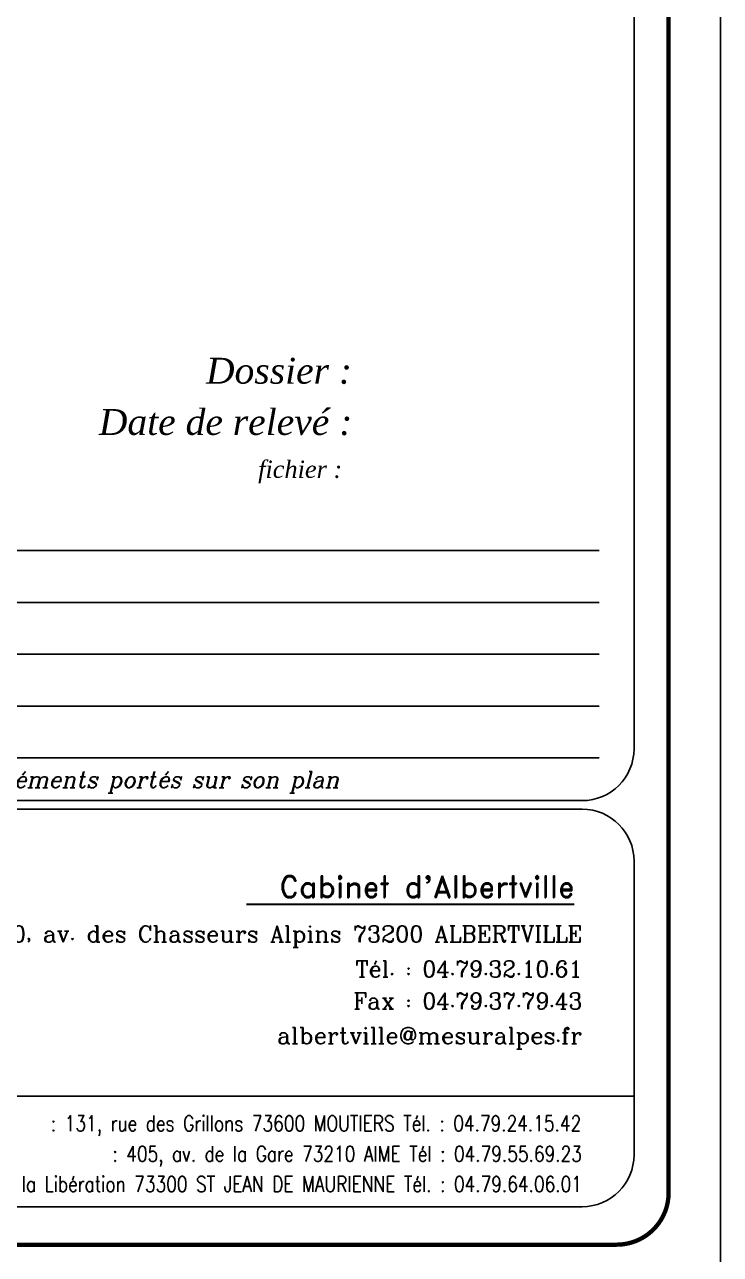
# Model space of a CAD drawing. Header units: metres. Extents: x 9606 to 9900, y 4805 to 4952.
# Drawn here: x 9632.12 to 9648.23, y 4848.09 to 4876.58 of the extents above; entities that cross this region are included whole.
import ezdxf
from ezdxf.enums import TextEntityAlignment as Align

# ---------------------------------------------------------------- set-up
doc = ezdxf.new("R2010")
doc.units = ezdxf.units.M
doc.header["$LTSCALE"] = 2
doc.layers.add('Titre', color=7, linetype='Continuous')
doc.styles.add('CARTOUCHE', font='timesi.ttf', dxfattribs={"height": 1})
doc.styles.add('Romand 3.0', font='Romand.shx', dxfattribs={"height": 0.6})
doc.styles.add('ROMANS', font='ROMANC.shx', dxfattribs={"height": 0.36})

msp = doc.modelspace()

# ---------------------------------------------------------------- linework, layer by layer
at = {"layer": 'Titre'}
for p, q in [((9646.23, 4903.234), (9646.23, 4859.801)), ((9608.944, 4864.392), (9645.424, 4864.392)), ((9608.944, 4863.192), (9645.424, 4863.192)), ((9608.944, 4861.992), (9645.424, 4861.992)), ((9608.944, 4860.792), (9645.424, 4860.792)), ((9608.944, 4859.592), (9645.424, 4859.592)), ((9646.23, 4857.201), (9646.23, 4850.394)), ((9645.03, 4849.194), (9609.43, 4849.194))]:
    msp.add_line(p, q, dxfattribs=at)
for points in [[(9606.23, 4906.514), (9648.23, 4906.514), (9648.23, 4847.114), (9606.23, 4847.114), (9606.23, 4906.514)], [(9609.43, 4858.601), (9645.038, 4858.601)], [(9609.43, 4858.401), (9645.03, 4858.401)], [(9608.23, 4851.751), (9646.23, 4851.751)]]:
    msp.add_lwpolyline(points, dxfattribs=at)
at = {"layer": 'Titre', "const_width": 0.1}
msp.add_lwpolyline([(9608.63, 4905.314), (9645.83, 4905.314, -0.414214), (9647.03, 4904.114), (9647.03, 4849.514, -0.414214), (9645.83, 4848.314), (9608.63, 4848.314, -0.414214), (9607.43, 4849.514), (9607.43, 4904.114, -0.414214)], format="xyb", close=True, dxfattribs=at)
at = {"layer": 'Titre', "color": 32, "lineweight": 30, "flags": 128}
msp.add_lwpolyline([(9644.847, 4856.195), (9637.253, 4856.195)], dxfattribs=at)
at = {"layer": 'Titre'}
for centre, start, end in [((9645.03, 4859.801), 270, 0), ((9645.03, 4857.201), 0, 90), ((9645.03, 4850.394), 270, 0)]:
    msp.add_arc(centre, 1.2, start, end, dxfattribs=at)

# ---------------------------------------------------------------- texts
at = {"layer": 'Titre', "style": 'CARTOUCHE', "width": 1.01}
for s, height, p in [('Dossier : ', 0.6, (9636.318, 4868.26)), ('Date de relevé : ', 0.6, (9633.837, 4867.072)), ('fichier : ', 0.4, (9637.524, 4866.078))]:
    msp.add_text(s, height=height, rotation=0, dxfattribs=at).set_placement(p)
at = {"layer": 'Titre', "style": 'ROMANS', "oblique": 13.5, "width": 0.95}
msp.add_text("Seul l'exemplaire papier certifié par le géomètre garantit l'intégrité de tous les éléments portés sur son plan", height=0.38, rotation=360, dxfattribs=at).set_placement((9609.405, 4858.899))
at = {"layer": 'Titre', "color": 144, "lineweight": 30, "style": 'Romand 3.0'}
msp.add_text("Cabinet d'Albertville", height=0.5, rotation=0, dxfattribs=at).set_placement((9644.854, 4856.356), align=Align.RIGHT)
at = {"layer": 'Titre', "style": 'ROMANS'}
msp.add_text(' 60, av. des Chasseurs Alpins 73200 ALBERTVILLE', height=0.38, rotation=0, dxfattribs=at).set_placement((9645.03, 4855.322), align=Align.RIGHT)
at = {"layer": 'Titre', "lineweight": 15, "style": 'ROMANS', "width": 0.98}
for s, p in [('Tél. : 04.79.32.10.61', (9645.03, 4854.512)), ('Fax : 04.79.37.79.43', (9645.03, 4853.77))]:
    msp.add_text(s, height=0.38, rotation=0, dxfattribs=at).set_placement(p, align=Align.RIGHT)
at = {"layer": 'Titre', "lineweight": 15, "style": 'ROMANS'}
msp.add_text('albertville@mesuralpes.fr', height=0.38, rotation=0, dxfattribs=at).set_placement((9645.03, 4852.967), align=Align.RIGHT)
at = {"layer": 'Titre', "style": 'ROMANS', "width": 0.8}
for s, p in [(': 131, rue des Grillons 73600 MOUTIERS Tél. : 04.79.24.15.42', (9645.007, 4850.944)), (' : 405, av. de la Gare 73210 AIME Tél : 04.79.55.69.23', (9645.023, 4850.238)), (' : 205, rue de la Libération 73300 ST JEAN DE MAURIENNE Tél. : 04.79.64.06.01', (9645.023, 4849.538))]:
    msp.add_text(s, height=0.36, rotation=0, dxfattribs=at).set_placement(p, align=Align.RIGHT)

doc.saveas('drawing.dxf')
